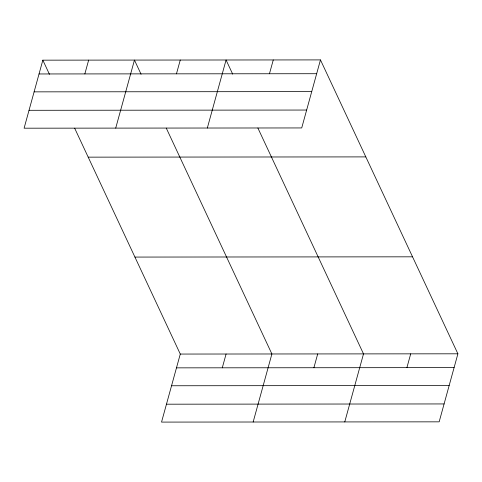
<?xml version="1.0" encoding="UTF-8"?>
<svg xmlns="http://www.w3.org/2000/svg" width="482" height="482" viewBox="0 0 482 482"><rect width="100%" height="100%" fill="white"/><g stroke="black" fill="none" stroke-linecap="round" stroke-linejoin="round"><path stroke-width="0.72" d="M42.838 60.16L24.1 128.194L301.72 127.941L320.464 59.907L42.838 60.16L49.453 74.306M84.844 73.921L88.646 60.123M115.716 128.11L134.454 60.081L141.069 74.222M176.46 73.836L180.262 60.039M207.332 128.025L226.07 59.997L232.686 74.138M74.65 128.188L180.28 354.059L161.536 422.093L439.162 421.84L457.9 353.806L320.464 59.907M269.462 73.752L273.264 59.955M222.286 367.814L226.088 354.017M253.152 422.009L271.896 353.975L166.266 128.104M313.903 367.736L317.698 353.933M344.769 421.925L363.506 353.89L257.882 128.019M406.904 367.646L410.706 353.848M39.036 73.963L316.662 73.71M34.108 91.857L311.727 91.604M29.028 110.3L306.654 110.047M88.194 157.15L365.814 156.897M134.924 257.075L412.544 256.822M180.28 354.059L457.9 353.806M176.478 367.856L454.098 367.603M171.55 385.757L449.17 385.504M166.471 404.193L444.091 403.94"/></g></svg>
